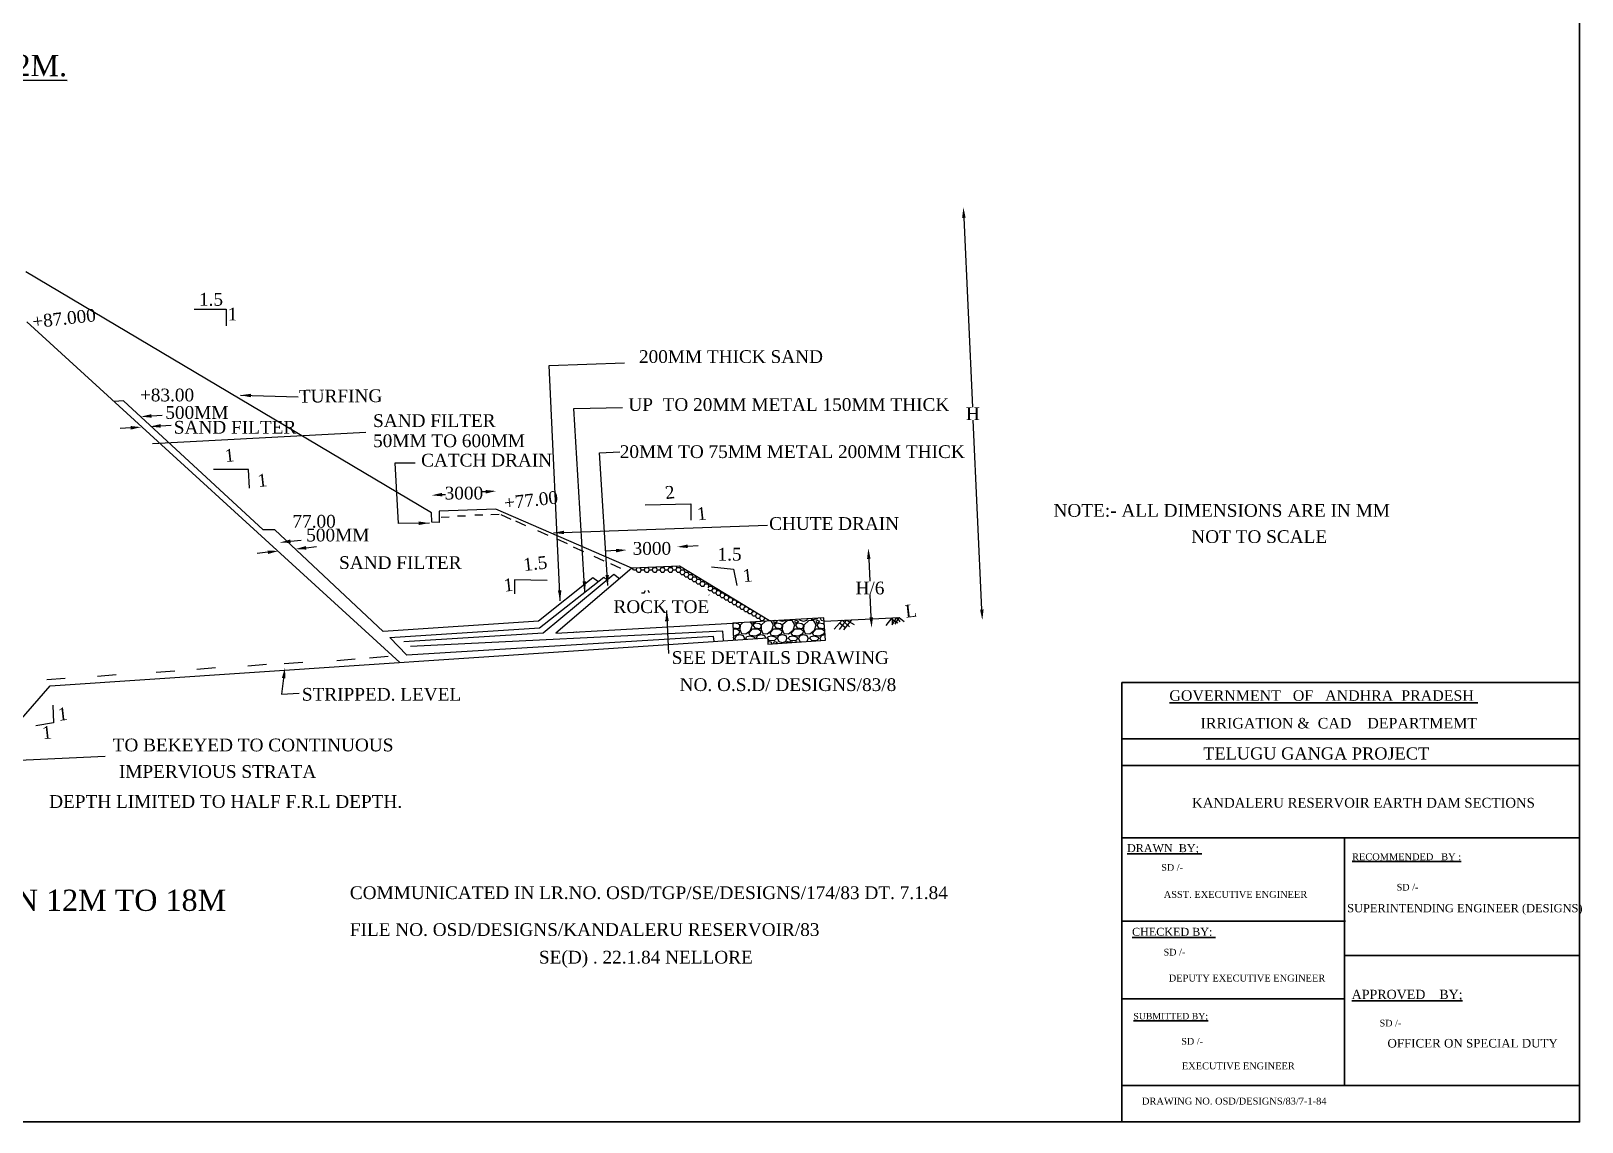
# Model space of a CAD drawing. Header units: millimetres. Extents: x 35 to 1436, y 32 to 1034.
# Drawn here: x 706 to 1436, y 32 to 546 of the extents above; entities that cross this region are included whole.
import ezdxf

# ---------------------------------------------------------------- set-up
doc = ezdxf.new("R2010")
doc.units = ezdxf.units.MM
doc.header["$MEASUREMENT"] = 0
doc.header["$PDMODE"] = 66
doc.header["$PDSIZE"] = 170
doc.linetypes.add('ACAD_ISO03W100', pattern=[30, 12, -18])
for name, color, linetype in [('DIM', 5, 'Continuous'), ('DOT LINE', 3, 'ACAD_ISO03W100'), ('DWG. LINE', 1, 'Continuous'), ('HATCH', 2, 'Continuous'), ('TEXT', 7, 'Continuous')]:
    doc.layers.add(name, color=color, linetype=linetype)
doc.layers.add('TITLE', color=7, linetype='Continuous', lineweight=30)
doc.styles.get("Standard").update_dxf_attribs({"font": 'times.ttf', "height": 6})
doc.dimstyles.get("Standard").update_dxf_attribs({"dimtxt": 6, "dimasz": 5, "dimexe": 0.18, "dimexo": 0.0625, "dimgap": 0.09, "dimtad": 0, "dimtih": 1, "dimtoh": 1, "dimdec": 1, "dimzin": 0, "dimdsep": 46, "dimtxsty": 'Standard', "dimcen": 0.09, "dimse1": 1, "dimse2": 1, "dimclrd": 5, "dimclre": 5, "dimclrt": 4, "dimadec": 0, "dimazin": 0, "dimtfac": 1, "dimtdec": 1, "dimtofl": 0, "dimtmove": 0, "dimatfit": 3, "dimfxl": 0, "dimtolj": 1, "dimtzin": 0, "dimarcsym": 0})

# ---------------------------------------------------------------- blocks, each defined once
blk = doc.blocks.new('*D18')
at = {"layer": 'Defpoints', "color": 0}
for p in [(925.43, 329.42), (925.43, 329.42), (894.98, 327.42)]:
    blk.add_point(p, dxfattribs=at)
at = {"layer": 'DIM', "color": 5, "lineweight": -2}
for p, q in [((920.44, 329.1), (918.82, 328.99)), ((899.97, 327.75), (901.59, 327.86))]:
    blk.add_line(p, q, dxfattribs=at)
at = {"layer": 'DIM', "color": 5}
for points in [[(899.92, 328.58), (900.03, 326.92), (894.98, 327.42)], [(920.38, 329.93), (920.49, 328.26), (925.43, 329.42)]]:
    blk.add_solid(points, dxfattribs=at)
at = {"layer": 'DIM', "color": 4, "insert": (910.21, 328.42), "char_height": 6, "attachment_point": 5}
blk.add_mtext('\\A1;3000', dxfattribs=at)
blk = doc.blocks.new('*D19')
at = {"layer": 'Defpoints', "color": 0}
for p in [(986.84, 301.3), (1010.55, 303.13), (1010.57, 302.75)]:
    blk.add_point(p, dxfattribs=at)
at = {"layer": 'DIM', "color": 5, "lineweight": -2}
for p, q in [((981.83, 301.37), (976.83, 301.07)), ((1015.54, 303.44), (1020.53, 303.74))]:
    blk.add_line(p, q, dxfattribs=at)
at = {"layer": 'DIM', "color": 5}
for points in [[(981.77, 302.21), (981.88, 300.54), (986.82, 301.68)], [(1015.49, 304.27), (1015.59, 302.6), (1010.55, 303.13)]]:
    blk.add_solid(points, dxfattribs=at)
at = {"layer": 'DIM', "color": 4, "insert": (998.68, 302.4), "char_height": 6, "attachment_point": 5}
blk.add_mtext('\\A1;3000', dxfattribs=at)
blk = doc.blocks.new('*D20')
at = {"layer": 'Defpoints', "color": 0}
for p in [(1100.56, 302.51), (1100.98, 302.53), (1102.53, 265.01)]:
    blk.add_point(p, dxfattribs=at)
at = {"layer": 'DIM', "color": 5, "lineweight": -2}
for p, q in [((1100.77, 297.52), (1101.2, 286.98)), ((1101.9, 269.99), (1101.47, 280.53))]:
    blk.add_line(p, q, dxfattribs=at)
at = {"layer": 'DIM', "color": 5}
for points in [[(1101.6, 297.55), (1099.94, 297.48), (1100.56, 302.51)], [(1102.74, 270.02), (1101.07, 269.95), (1102.11, 264.99)]]:
    blk.add_solid(points, dxfattribs=at)
at = {"layer": 'DIM', "color": 4, "insert": (1101.34, 283.75), "char_height": 6, "attachment_point": 5}
blk.add_mtext('\\A1;H/6', dxfattribs=at)
blk = doc.blocks.new('*D21')
at = {"layer": 'Defpoints', "color": 0}
for p in [(1145.29, 462.99), (1145.29, 462.99), (1154.2, 268.65)]:
    blk.add_point(p, dxfattribs=at)
at = {"layer": 'DIM', "color": 5, "lineweight": -2}
for p, q in [((1145.52, 458), (1149.6, 368.91)), ((1153.97, 273.64), (1149.88, 362.73))]:
    blk.add_line(p, q, dxfattribs=at)
at = {"layer": 'DIM', "color": 5}
for points in [[(1146.35, 458.04), (1144.69, 457.96), (1145.29, 462.99)], [(1154.8, 273.68), (1153.14, 273.61), (1154.2, 268.65)]]:
    blk.add_solid(points, dxfattribs=at)
at = {"layer": 'DIM', "color": 4, "insert": (1149.74, 365.82), "char_height": 6, "attachment_point": 5}
blk.add_mtext('\\A1;H', dxfattribs=at)

msp = doc.modelspace()

# ---------------------------------------------------------------- hatches: boundary and pattern name
at = {"layer": 'HATCH'}
h = msp.add_hatch(dxfattribs=at)
h.set_pattern_fill('GRAVEL', color=256, scale=10, style=0)
h.set_pattern_definition([(228.0128, (7.2, 10), (-79.9999823, -90.0000134), [1.34536, -133.19088]), (184.9697, (6.3, 9), (120.00001052, 9.99991307), [2.30868, -228.55925]), (132.5104, (4, 8.8), (99.9999072, -110.00008674), [1.62788, -161.16032]), (267.2737, (0.1, 6.3), (9.99996018, 200.00000295), [2.10238, -208.13558]), (292.8337, (0, 4.2), (-50.00009905, 119.99996412), [2.06155, -204.09373]), (357.2737, (0.8, 2.3), (-200.00000295, 9.99996018), [2.10238, -208.13558]), (37.6942, (2.9, 2.2), (-130.00007346, -99.99990405), [2.78029, -275.24849]), (72.2553, (5.1, 3.9), (70.00010763, 219.99996231), [2.62488, -259.86321]), (121.4296, (5.9, 6.4), (-80.00008234, 129.99995036), [2.1095, -208.84073]), (175.2364, (4.8, 8.2), (110.00000946, -9.9999153), [2.40832, -118.00763]), (222.3974, (2.4, 8.4), (-120.00007351, -109.99992082), [3.11448, -308.33375]), (138.8141, (10, 6.2), (-70.0000295, 59.9999731), [1.06301, -105.23844]), (171.4692, (9.2, 6.9), (129.99998285, -20.0000791), [2.02237, -200.21511]), (225, (7.2, 7.2), (-1e-15, -10.000003), [1.41421, -12.72792]), (203.1986, (6.5, 8.4), (49.9999973, 20.0000133), [0.76158, -75.39615]), (291.8014, (5.8, 8.1), (-9.999999, 30.0000027), [1.07703, -52.77462]), (30.9638, (6.2, 7.1), (29.9999802, 20.0000248), [1.74929, -56.56023]), (161.5651, (7.7, 8), (20.000004, -9.999984), [1.26491, -30.35787]), (16.3895, (0, 8.1), (100.00002198, 29.9999271), [1.772, -175.42845]), (70.3462, (1.7, 8.6), (-39.99995247, -110.00002136), [1.48661, -147.17408]), (293.1986, (7.7, 10), (-20.0000133, 49.9999973), [1.52315, -74.63458]), (343.6105, (8.3, 8.6), (-100.00002198, 29.9999271), [1.772, -175.42845]), (339.444, (0, 1.9), (-50.0000184, 19.99996), [1.7088, -83.73124]), (294.7751, (1.6, 1.3), (-49.9999219, 110.0000342), [1.43178, -141.74643]), (66.8014, (7.8, 0), (20.0000133, 49.9999973), [1.52315, -74.63458]), (17.354, (8.4, 1.4), (-130.0000202, -39.99994502), [1.67631, -165.95424]), (69.444, (2.9, 0), (-19.99996, -50.0000184), [0.8544, -84.58564]), (101.3099, (7.2, 0), (-9.9999763, 40.0000075), [0.5099, -50.48029]), (165.9638, (7.1, 0.5), (30.0000055, -9.9999806), [2.06155, -39.1695]), (186.009, (5.1, 1), (99.9999975, 9.99999317), [1.9105, -189.13923]), (303.6901, (6.2, 6.2), (-10.000013, 19.9999956), [1.44222, -34.61329]), (353.1572, (7, 5), (169.99999365, -20.00007998), [2.51794, -249.27563]), (60.9454, (9.5, 4.7), (-40.0000003, -70.00000385), [1.02956, -101.92674]), (90, (10, 5.6), (-10, 10), [0.6, -9.4]), (120.2564, (4.9, 1.3), (39.99994887, -70.00002456), [1.38924, -137.5352]), (48.0128, (4.2, 2.5), (79.9999823, 90.0000134), [2.69072, -131.84552]), (0, (6, 4.5), (10, 10), [2.6, -7.4]), (325.3048, (8.6, 4.5), (-99.9999426, 70.0000861), [1.58114, -156.53274]), (254.0546, (9.9, 3.6), (-9.9999989, -40.0000013), [1.45602, -71.34508]), (207.646, (9.5, 2.2), (-189.99995807, -100.00007713), [2.37065, -234.69474]), (175.4261, (7.4, 1.1), (-130.00000558, 9.99994801), [2.50799, -248.29074])])
h.paths.add_polyline_path([(1036.77, 267.31), (1037.11, 259.33), (1053.23, 260.41), (1053.23, 257.32), (1080.33, 259.26), (1079.61, 269.75)])

# ---------------------------------------------------------------- linework, layer by layer
at = {"layer": 'DIM', "color": 5}
for p, q in [((763.19, 364.78), (768.18, 365.1)), ((753.39, 359.19), (748.4, 358.87)), ((767.49, 360.1), (772.48, 360.42)), ((817.93, 300.62), (812.96, 300.05)), ((828.58, 305.78), (833.55, 306.36)), ((835.92, 302.69), (840.89, 303.27))]:
    msp.add_line(p, q, dxfattribs=at)
at = {"layer": 'DIM'}
for p, q in [((763.72, 351.83), (864.03, 357.06)), ((808.82, 339.62), (792.41, 339.62)), ((809.27, 330.76), (808.82, 339.62)), ((877.82, 342.65), (887.22, 342.75)), ((995.45, 322.96), (1017.05, 323.47)), ((1017.05, 323.47), (1017.05, 315.77)), ((1026.81, 293.68), (1037.1, 292.65)), ((1037.1, 292.65), (1038.64, 284.95)), ((949.47, 287.28), (933.96, 287.61)), ((933.96, 287.61), (933.96, 280.99)), ((716.79, 228.59), (717.12, 220.27)), ((717.12, 220.27), (708.8, 218.94))]:
    msp.add_line(p, q, dxfattribs=at)
msp.add_lwpolyline([(825.37, 241.34), (824.42, 233.77), (832.72, 234.26)], dxfattribs=at)
at = {"layer": 'DIM', "color": 5}
for points in [[(763.13, 365.61), (763.24, 363.95), (758.2, 364.46)], [(753.34, 360.02), (753.44, 358.36), (758.38, 359.51)], [(767.44, 360.93), (767.54, 359.27), (762.5, 359.78)], [(828.49, 306.61), (828.68, 304.96), (823.62, 305.21)], [(817.84, 301.45), (818.03, 299.79), (822.9, 301.19)], [(835.83, 303.52), (836.02, 301.87), (830.96, 302.12)]]:
    msp.add_solid(points, dxfattribs=at)
at = {"layer": 'DIM'}
msp.add_solid([(824.54, 241.44), (825.99, 246.3), (826.2, 241.23)], dxfattribs=at)
at = {"layer": 'DOT LINE'}
for p, q in [((899.56, 317.18), (903.34, 317.28)), ((907.23, 317.71), (911.01, 317.81)), ((915.38, 318.15), (919.17, 318.25)), ((922.95, 318.39), (926.74, 318.49)), ((932.47, 316.04), (927.72, 318.21)), ((939.34, 313.07), (934.59, 315.25)), ((949.82, 308.47), (945.07, 310.64)), ((958.9, 304.54), (954.15, 306.72)), ((966.64, 300.78), (961.86, 302.97)), ((976.25, 296.44), (971.47, 298.63)), ((984.07, 292.92), (979.29, 295.1)), ((1084.48, 264.47), (1088.16, 268.61)), ((1086.96, 264.32), (1090.3, 268.72)), ((1088.33, 266.12), (1087, 267.31)), ((1088.16, 268.61), (1091.66, 265.51)), ((1089.76, 265.04), (1088.33, 266.12)), ((1089, 264.07), (1092.73, 268.84)), ((1090.3, 268.72), (1093.93, 266.65)), ((1108.97, 266.2), (1111.69, 269.8)), ((1112.79, 268.21), (1111.32, 269.32)), ((1111.69, 266.52), (1113.89, 269.91)), ((1111.69, 269.8), (1111.69, 268.35)), ((1111.69, 268.35), (1111.69, 266.52)), ((1114.5, 267.19), (1112.79, 268.21)), ((1113.19, 266.72), (1115.1, 269.97)), ((1113.89, 269.91), (1115.42, 267.87)), ((1115.1, 269.97), (1117.46, 268.09)), ((834.39, 248.76), (825.65, 248.04)), ((859.1, 250.29), (850.36, 249.56)), ((874.57, 251.49), (865.83, 250.77)), ((722.6, 241.23), (713.87, 240.51)), ((746.51, 242.84), (737.78, 242.12)), ((774.12, 244.68), (765.38, 243.96)), ((793.3, 246.19), (784.56, 245.47)), ((817.3, 247.72), (808.56, 247))]:
    msp.add_line(p, q, dxfattribs=at)
at = {"layer": 'DWG. LINE'}
for p, q in [((895.03, 319.13), (704.1, 432.56)), ((880.09, 248.75), (704.53, 409.1)), ((749.97, 371.83), (745.58, 371.61)), ((815.76, 311.1), (749.97, 371.83)), ((895.13, 314.75), (895.03, 319.13)), ((898.6, 314.68), (895.13, 314.75)), ((925.29, 320.91), (898.6, 319.93)), ((898.6, 319.93), (898.6, 314.68)), ((989.31, 293.14), (925.29, 320.91)), ((821.17, 311.21), (815.76, 311.1)), ((872.28, 263.37), (821.17, 311.21)), ((989.3, 293.14), (953.53, 262.55)), ((1011.73, 294), (989.31, 293.14)), ((1054.09, 268.29), (1011.73, 294)), ((970.93, 288.56), (945.31, 268.2)), ((945.79, 264.99), (975.99, 288.94)), ((980.77, 290.07), (947.49, 262.46)), ((973.32, 286.82), (970.93, 288.56)), ((975.99, 288.94), (977.63, 287.47)), ((983.49, 288.17), (980.77, 290.07)), ((945.31, 268.2), (872.28, 263.37)), ((875.32, 260.45), (945.79, 264.99)), ((1032.02, 263.48), (885.08, 256.23)), ((953.53, 262.55), (1036.77, 267.3)), ((1032.33, 259), (1032.02, 263.48)), ((1079.71, 268.19), (1115.1, 269.97)), ((883.41, 252.19), (875.32, 260.45)), ((947.49, 262.46), (881.98, 258.42)), ((1027.63, 260.95), (883.41, 252.19)), ((1027.97, 258.71), (1027.63, 260.95))]:
    msp.add_line(p, q, dxfattribs=at)
for points in [[(783.31, 415.1), (798.27, 415.1), (798.27, 407.23)], [(231.78, 204.19), (257.05, 206.21), (257.75, 195.55), (268.77, 195.89), (268.42, 203.31), (598.46, 229.03), (640.19, 192.29), (678.96, 195.82), (715.43, 237.67), (1053.23, 260.41), (1053.23, 257.32), (1080.33, 259.26), (1079.61, 269.75), (1036.77, 267.31), (1037.11, 259.33)]]:
    msp.add_lwpolyline(points, dxfattribs=at)
at = {"layer": 'HATCH'}
for p, q in [((990, 292.28), (989.5, 293.14)), ((990, 292.28), (991.25, 292.28)), ((991.25, 292.28), (991.8, 293.23)), ((991.87, 291.2), (991.25, 292.28)), ((993.12, 291.2), (993.75, 292.28)), ((993.75, 292.28), (993.17, 293.29)), ((993.75, 292.28), (995, 292.28)), ((995, 292.28), (995.62, 293.37)), ((995.62, 291.2), (995, 292.28)), ((995.62, 293.37), (995.62, 293.38)), ((995.62, 293.37), (996.87, 293.37)), ((996.87, 293.37), (996.91, 293.43)), ((997.5, 292.28), (996.87, 293.37)), ((996.87, 291.2), (997.5, 292.28)), ((997.5, 292.28), (998.75, 292.28)), ((998.75, 292.28), (999.37, 293.37)), ((999.37, 291.2), (998.75, 292.28)), ((999.37, 293.37), (999.29, 293.52)), ((999.37, 293.37), (1000.62, 293.37)), ((1000.62, 293.37), (1000.75, 293.58)), ((1001.25, 292.28), (1000.62, 293.37)), ((1000.62, 291.2), (1001.25, 292.28)), ((1001.25, 292.28), (1002.5, 292.28)), ((1002.5, 292.28), (1003.12, 293.37)), ((1003.12, 291.2), (1002.5, 292.28)), ((1003.12, 293.37), (1002.95, 293.66)), ((1003.12, 293.37), (1004.37, 293.37)), ((1004.37, 293.37), (1004.58, 293.72)), ((1005, 292.28), (1004.37, 293.37)), ((1004.37, 291.2), (1005, 292.28)), ((1005, 292.28), (1006.25, 292.28)), ((1006.25, 292.28), (1006.87, 293.37)), ((1006.87, 291.2), (1006.25, 292.28)), ((1006.87, 293.37), (1006.62, 293.8)), ((1006.87, 293.37), (1008.12, 293.37)), ((1008.12, 293.37), (1008.42, 293.87)), ((1008.75, 292.28), (1008.12, 293.37)), ((1008.12, 291.2), (1008.75, 292.28)), ((1008.75, 292.28), (1010, 292.28)), ((1010, 292.28), (1010.62, 293.37)), ((1010.62, 291.2), (1010, 292.28)), ((1010.62, 293.37), (1010.29, 293.94)), ((1010.62, 293.37), (1011.87, 293.37)), ((1011.87, 293.37), (1012.11, 293.77)), ((1012.5, 292.28), (1011.87, 293.37)), ((1011.87, 291.2), (1012.5, 292.28)), ((1012.5, 292.28), (1013.75, 292.28)), ((1013.75, 292.28), (1013.96, 292.65)), ((1014.37, 291.2), (1013.75, 292.28)), ((991.87, 291.2), (993.12, 291.2)), ((995.62, 291.2), (996.87, 291.2)), ((999.37, 291.2), (1000.62, 291.2)), ((1003.12, 291.2), (1004.37, 291.2)), ((1006.87, 291.2), (1008.12, 291.2)), ((1010.62, 291.2), (1011.87, 291.2)), ((1012.5, 290.12), (1011.87, 291.2)), ((1012.5, 290.12), (1013.75, 290.12)), ((1013.75, 290.12), (1014.37, 291.2)), ((1014.37, 289.04), (1013.75, 290.12)), ((1014.37, 291.2), (1015.62, 291.2)), ((1014.37, 289.04), (1015.62, 289.04)), ((1015.62, 291.2), (1015.81, 291.52)), ((1016.25, 290.12), (1015.62, 291.2)), ((1015.62, 289.04), (1016.25, 290.12)), ((1016.25, 287.95), (1015.62, 289.04)), ((1016.25, 290.12), (1017.5, 290.12)), ((1016.25, 287.95), (1017.5, 287.95)), ((1017.5, 290.12), (1017.66, 290.4)), ((1018.12, 289.04), (1017.5, 290.12)), ((1017.5, 287.95), (1018.12, 289.04)), ((1018.12, 286.87), (1017.5, 287.95)), ((1018.12, 289.04), (1019.37, 289.04)), ((1018.12, 286.87), (1019.37, 286.87)), ((1019.37, 289.04), (1019.51, 289.27)), ((1020, 287.95), (1019.37, 289.04)), ((1019.37, 286.87), (1020, 287.95)), ((1020, 285.79), (1019.37, 286.87)), ((1020, 287.95), (1021.25, 287.95)), ((1020, 285.79), (1021.25, 285.79)), ((1021.25, 287.95), (1021.36, 288.15)), ((1021.87, 286.87), (1021.25, 287.95)), ((1021.25, 285.79), (1021.87, 286.87)), ((1021.87, 284.71), (1021.25, 285.79)), ((1021.87, 286.87), (1023.12, 286.87)), ((1021.87, 284.71), (1023.12, 284.71)), ((1023.12, 286.87), (1023.22, 287.03)), ((1023.75, 285.79), (1023.12, 286.87)), ((1023.12, 284.71), (1023.75, 285.79)), ((1023.35, 284.32), (1023.12, 284.71)), ((1023.75, 285.79), (1025, 285.79)), ((1025, 285.79), (1025.07, 285.9)), ((1025.62, 284.71), (1025, 285.79)), ((1025.16, 283.9), (1025.62, 284.71)), ((1025.62, 284.71), (1026.87, 284.71)), ((1026.87, 284.71), (1026.92, 284.78)), ((1027.5, 283.62), (1026.87, 284.71)), ((993.75, 281.46), (995, 281.46)), ((995, 281.46), (995.62, 282.54)), ((995.15, 281.19), (995, 281.46)), ((997.5, 281.46), (996.87, 282.54)), ((997.5, 281.46), (997.54, 281.46)), ((997.5, 281.45), (997.5, 281.46)), ((1025.62, 282.54), (1025.23, 283.22)), ((1025.62, 280.38), (1025.53, 280.54)), ((1025.62, 282.54), (1026.87, 282.54)), ((1026.87, 282.54), (1027.5, 283.62)), ((1027.5, 281.46), (1026.87, 282.54)), ((1027.5, 283.62), (1028.75, 283.62)), ((1027.5, 281.46), (1028.75, 281.46)), ((1028.75, 283.62), (1028.77, 283.66)), ((1029.37, 282.54), (1028.75, 283.62)), ((1028.75, 281.46), (1029.37, 282.54)), ((1029.37, 280.38), (1028.75, 281.46)), ((1029.37, 282.54), (1030.61, 282.54)), ((1029.37, 280.38), (1030.62, 280.38)), ((1030.62, 280.38), (1031.25, 281.46)), ((1031.25, 279.29), (1030.62, 280.38)), ((1031.25, 281.46), (1030.63, 282.53)), ((1031.25, 281.46), (1032.39, 281.46)), ((1031.25, 279.29), (1032.5, 279.29)), ((1032.5, 279.29), (1033.12, 280.38)), ((1033.12, 278.21), (1032.5, 279.29)), ((1033.12, 280.38), (1032.56, 281.36)), ((1033.12, 280.38), (1034.18, 280.38)), ((1033.12, 278.21), (1034.37, 278.21)), ((1034.37, 278.21), (1035, 279.29)), ((1035, 277.13), (1034.37, 278.21)), ((1035, 279.29), (1034.48, 280.19)), ((1035, 279.29), (1035.96, 279.29)), ((1036.25, 277.13), (1036.87, 278.21)), ((1036.87, 278.21), (1036.41, 279.02)), ((1036.87, 278.21), (1037.75, 278.21)), ((1038.75, 277.13), (1038.33, 277.86)), ((1035, 277.13), (1036.25, 277.13)), ((1036.87, 276.05), (1036.25, 277.13)), ((1036.87, 276.05), (1038.12, 276.05)), ((1038.12, 276.05), (1038.75, 277.13)), ((1038.75, 274.96), (1038.12, 276.05)), ((1038.75, 277.13), (1039.53, 277.13)), ((1038.75, 274.96), (1040, 274.96)), ((1040, 274.96), (1040.62, 276.05)), ((1040.62, 273.88), (1040, 274.96)), ((1040.62, 276.05), (1040.25, 276.69)), ((1040.62, 276.05), (1041.31, 276.05)), ((1040.62, 273.88), (1041.87, 273.88)), ((1041.87, 273.88), (1042.5, 274.96)), ((1042.5, 272.8), (1041.87, 273.88)), ((1042.5, 274.96), (1042.18, 275.52)), ((1042.5, 274.96), (1043.1, 274.96)), ((1042.5, 272.8), (1043.75, 272.8)), ((1043.75, 272.8), (1044.37, 273.88)), ((1044.37, 271.72), (1043.75, 272.8)), ((1044.37, 273.88), (1044.1, 274.35)), ((1044.37, 273.88), (1044.88, 273.88)), ((1044.37, 271.72), (1045.62, 271.72)), ((1045.62, 271.72), (1046.25, 272.8)), ((1046.25, 270.63), (1045.62, 271.72)), ((1046.25, 272.8), (1046.03, 273.19)), ((1046.25, 272.8), (1046.66, 272.8)), ((1046.25, 270.63), (1047.5, 270.63)), ((1047.5, 270.63), (1048.12, 271.72)), ((1048.12, 269.55), (1047.5, 270.63)), ((1048.12, 271.72), (1047.95, 272.02)), ((1048.12, 271.72), (1048.45, 271.72)), ((1049.37, 269.55), (1050, 270.63)), ((1050, 270.63), (1049.87, 270.85)), ((1050, 270.63), (1050.23, 270.63)), ((961.83, 262.97), (961.87, 263.06)), ((963.13, 263.04), (963.12, 263.06)), ((1005, 268.47), (1006.25, 268.47)), ((1036.83, 267.31), (1036.87, 267.39)), ((1038.13, 267.38), (1038.12, 267.39)), ((1048.12, 269.55), (1049.37, 269.55)), ((1050, 268.47), (1049.37, 269.55)), ((1049.76, 268.05), (1050, 268.47)), ((1050, 268.47), (1051.25, 268.47)), ((1051.25, 268.47), (1051.87, 269.55)), ((1051.44, 268.14), (1051.25, 268.47)), ((1051.87, 269.55), (1051.8, 269.68)), ((1051.87, 269.55), (1052.02, 269.55)), ((1053.63, 268.27), (1053.75, 268.47)), ((1053.75, 268.47), (1053.72, 268.51)), ((1053.75, 268.47), (1053.8, 268.47))]:
    msp.add_line(p, q, dxfattribs=at)
at = {"layer": 'TITLE', "lineweight": 30}
for p, q in [((1219.82, 239.35), (1435.32, 239.35)), ((1435.32, 239.35), (1435.32, 32.45)), ((1219.82, 212.83), (1435.32, 212.83)), ((1219.82, 200.19), (1435.32, 200.19)), ((1219.82, 166.23), (1435.32, 166.23)), ((1220.27, 127.02), (1325.08, 127.02)), ((1219.82, 90.35), (1324.63, 90.35)), ((1435.32, 49.57), (1219.82, 49.57)), ((1219.82, 32.45), (1435.32, 32.45))]:
    msp.add_line(p, q, dxfattribs=at)
at = {"layer": 'TITLE'}
msp.add_lwpolyline([(36.31, 1033.91), (1435.32, 1033.91), (1435.32, 32.45), (36.31, 32.45)], close=True, dxfattribs=at)
msp.add_lwpolyline([(1219.82, 32.45), (1219.82, 239.35)], dxfattribs=at)
at = {"layer": 'TITLE', "lineweight": 30}
for points in [[(1324.63, 166.23), (1324.63, 49.57)], [(1324.63, 110.82), (1435.32, 110.82)]]:
    msp.add_lwpolyline(points, dxfattribs=at)

# ---------------------------------------------------------------- texts
at = {"layer": 'TEXT'}
for s, p in [('1.5', (785.51, 416.69)), ('1', (799.02, 409.73))]:
    msp.add_text(s, height=6, rotation=359.69349, dxfattribs=at).set_placement(p)
at = {"layer": 'TEXT', "color": 6}
for s, rotation, p in [(' +87.000', 6.32589, (705.16, 405.82)), ('TURFING', 0.38595, (832.56, 371.04)), ('1', 6.32589, (797.96, 342.98)), ('1', 6.32589, (813.42, 331.27)), ('+77.00', 6.32589, (929.45, 320.78)), ('2', 6.32589, (1005.21, 325.61)), ('1', 6.32589, (1020.22, 315.61)), ('1.5', 6.32589, (938.47, 291.75)), ('1', 6.32589, (1041.78, 286.49)), ('1', 6.32589, (929.24, 282.04)), ('L', 6.32589, (1118.2, 269.77)), ('1', 6.32589, (719.43, 221.25)), ('1', 6.32589, (712.02, 212.56))]:
    msp.add_text(s, height=6, rotation=rotation, dxfattribs=at).set_placement(p)
for s, p in [('200MM THICK SAND', (992.6, 389.71)), (' +83.00', (755.47, 371.63)), ('UP  TO 20MM METAL 150MM THICK', (987.61, 367.13)), ('500MM', (769.68, 363.41)), ('SAND FILTER', (867.45, 359.56)), ('SAND FILTER', (773.67, 356.43)), ('50MM TO 600MM', (867.45, 350.09)), ('20MM TO 75MM METAL 200MM THICK', (983.56, 344.97)), ('CATCH DRAIN', (890.06, 340.96)), ('NOTE:- ALL DIMENSIONS ARE IN MM', (1187.69, 317.31)), ('77.00', (829.51, 312.18)), ('CHUTE DRAIN', (1053.85, 311.13)), ('500MM', (836, 305.7)), (' NOT TO SCALE', (1250.28, 304.98)), ('1.5', (1029.57, 296.7)), ('SAND FILTER', (851.45, 292.75)), ('ROCK TOE', (980.61, 272)), ('SEE DETAILS DRAWING', (1008.01, 248.05)), ('NO. O.S.D/ DESIGNS/83/8', (1011.74, 235.3)), ('STRIPPED. LEVEL', (833.94, 230.75)), ('TO BEKEYED TO CONTINUOUS', (744.9, 206.9)), ('IMPERVIOUS STRATA', (747.83, 194.41)), ('DEPTH LIMITED TO HALF F.R.L DEPTH.', (715.01, 180.29)), ('COMMUNICATED IN LR.NO. OSD/TGP/SE/DESIGNS/174/83 DT. 7.1.84', (856.52, 137.37)), ('FILE NO. OSD/DESIGNS/KANDALERU RESERVOIR/83 ', (856.52, 120.02)), ('SE(D) . 22.1.84 NELLORE', (945.51, 107.02))]:
    msp.add_text(s, height=6, dxfattribs=at).set_placement(p)
at = {"layer": 'TITLE'}
msp.add_text('%%U EARTH DAM SECTION 6M TO 12M.', height=10, rotation=359.69349, dxfattribs=at).set_placement((478, 525.95))
at = {"layer": 'TITLE', "lineweight": 30}
for s, height, p in [('%%UGOVERNMENT   OF   ANDHRA  PRADESH ', 4.9631, (1242.24, 230.69)), ('IRRIGATION &  CAD    DEPARTMEMT ', 4.9631, (1256.89, 217.67)), ('TELUGU GANGA PROJECT', 5.7093, (1258.18, 203.06)), ('KANDALERU RESERVOIR EARTH DAM SECTIONS', 4.6, (1252.91, 180.4)), ('%%UDRAWN  BY; ', 3.7699, (1222.29, 159.46)), ('SD /-', 3.158, (1238.41, 150.68)), ('%%URECOMMENDED   BY :', 3.2353, (1328.21, 155.65)), ('ASST. EXECUTIVE ENGINEER', 3.2398, (1239.58, 137.95)), ('SD /-', 3.158, (1349.2, 141.37)), ('SUPERINTENDING ENGINEER (DESIGNS)', 3.8602, (1325.91, 131.17)), ('%%UCHECKED BY: ', 3.7699, (1224.67, 120.07)), ('SD /- ', 3.158, (1239.5, 110.8)), ('DEPUTY EXECUTIVE ENGINEER', 3.2398, (1241.95, 98.56)), ('%%UAPPROVED    BY;', 4.3499, (1328.03, 90.34)), ('%%USUBMITTED BY;', 3.045, (1225.29, 80.73)), ('SD /- ', 3.158, (1341.15, 77.41)), ('SD /-', 3.158, (1247.84, 68.85)), ('OFFICER ON SPECIAL DUTY', 4.0389, (1344.88, 67.51)), ('EXECUTIVE ENGINEER', 3.2398, (1248.1, 57.24)), ('DRAWING NO. OSD/DESIGNS/83/7-1-84', 3.2398, (1229.33, 40.65))]:
    msp.add_text(s, height=height, dxfattribs=at).set_placement(p)
at = {"layer": 'TITLE'}
msp.add_text('EARTH  DAM  SECTION 12M TO 18M', height=10, dxfattribs=at).set_placement((545.3, 131.81))

# ---------------------------------------------------------------- dimensions: what is measured, and where the dimension line sits
at = {"layer": 'DIM'}
for p1, p2, distance, text, picture, middle in [((1154.2, 268.65), (1145.29, 462.99), 0, 'H', '*D21', (1149.74, 365.82)), ((894.98, 327.42), (925.43, 329.42), 0, '3000', '*D18', (910.21, 328.42)), ((986.84, 301.3), (1010.57, 302.75), 0.38, '3000', '*D19', (998.68, 302.4)), ((1102.53, 265.01), (1100.98, 302.53), 0.42, 'H/6', '*D20', (1101.34, 283.75))]:
    dim = msp.add_aligned_dim(p1=p1, p2=p2, distance=distance, text=text, dimstyle='Standard', dxfattribs=at)
    dim.commit()
    dim.dimension.update_dxf_attribs({"geometry": picture, "text_midpoint": middle})

# ---------------------------------------------------------------- leaders
for points in [[(955.51, 277.7), (950.33, 388.52), (985.72, 389.81)], [(805.04, 374.52), (832.18, 373.81)], [(967.16, 281.91), (961.98, 368.25), (984.86, 368.68)], [(977.95, 284.93), (974.07, 347.45), (983.56, 347.88)], [(893.98, 314.32), (879.46, 314.2), (877.82, 342.64)], [(952.37, 309.77), (1053.04, 313.42)], [(1005.61, 273.24), (1006.46, 252.91)], [(676.67, 201.6), (741.45, 204.63)]]:
    msp.add_leader(points, dimstyle='Standard', override={"dimgap": 0.09, "dimtad": 0}, dxfattribs=at)

doc.saveas('drawing.dxf')
